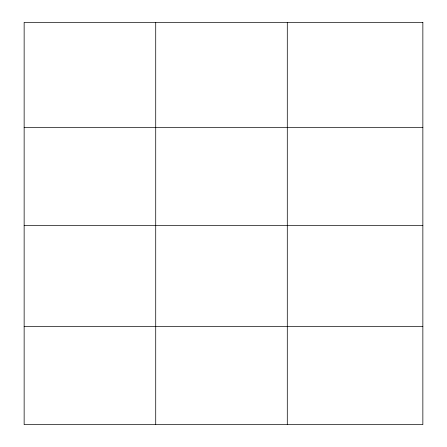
<?xml version="1.0" encoding="UTF-8"?>
<svg xmlns="http://www.w3.org/2000/svg" width="447" height="447" viewBox="0 0 447 447"><rect width="100%" height="100%" fill="white"/><g stroke="black" fill="none" stroke-linecap="round" stroke-linejoin="round"><path stroke-width="0.67" d="M24.144 127.462L422.856 127.462M24.144 225.534L422.856 225.534M24.144 326.578L422.856 326.578M287.292 22.35L287.292 424.65M155.718 22.35L155.718 424.65M422.856 22.35L24.144 22.35L24.144 424.65L422.856 424.65L422.856 22.35"/></g></svg>
